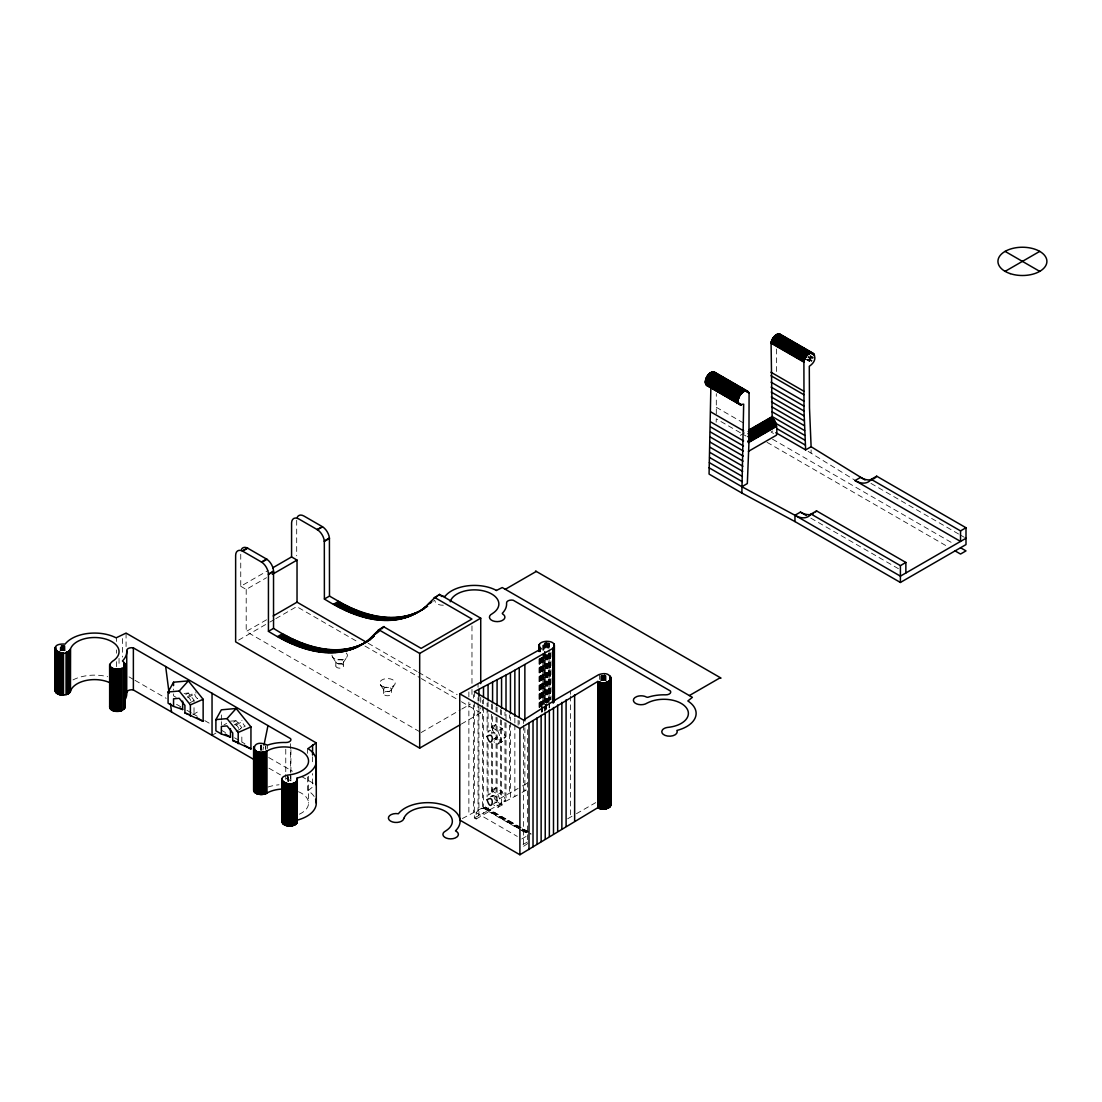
<?xml version="1.0" encoding="UTF-8"?>
<svg xmlns="http://www.w3.org/2000/svg" width="1102" height="1102" viewBox="0 0 1102 1102"><rect width="100%" height="100%" fill="white"/><g stroke="black" fill="none" stroke-linecap="round" stroke-linejoin="round"><path stroke-width="0.75" stroke-dasharray="5 3.75" d="M241.834 742.018L241.834 735.282M716.3 413.815L716.314 393.621M716.176 422.19L716.231 418.829L746.054 436.048M491.836 734.056L492.635 732.293L494.564 732.486L497.291 737.197L496.754 738.767L491.754 741.687M262.951 750.09L263.626 746.825M497.181 801.278L497.264 800.148M492.029 796.333C494.054 793.757 497.195 797.834 497.264 800.052M343.301 662.536L346.91 657.026M391.114 690.141L394.723 684.631M495.652 724.648L491.285 727.168L488.007 731.838L492.374 729.304L495.652 724.648L502.223 728.436L505.501 736.88L502.223 741.55L497.842 744.07L493.903 741.798M497.842 744.07L501.121 739.414L505.501 736.88M495.652 787.985L491.285 790.506L488.007 795.176L492.374 792.641L495.652 787.985L502.223 791.759L505.501 800.217L502.223 804.887L497.842 807.408L493.903 805.135M497.842 807.408L501.121 802.738L505.501 800.217M496.919 801.884L491.754 805.025M433.499 601.21L434.422 600.301M314.153 796.484A32.22 18.596 0 0 0 308.009 790.699L312.569 787.062L312.569 773.59M527.39 842.011L521.714 845.289L523.533 846.336L527.555 843.691L527.555 727.678M567.668 818.786L573.467 815.411M522.045 792.448L527.83 789.128M240.746 554.251L240.746 586.278L268.337 570.354M240.746 586.278L246.201 589.432L266.532 577.696M419.655 731.687L246.201 631.515L268.723 618.525M238.611 640.138L268.392 622.947M269.88 622.079L274.357 619.503M275.844 618.649L296.686 606.61L359.018 642.604M185.742 694.535L188.346 693.034L194.021 700.101L194.021 703.889M187.712 696.505L195.522 692.001M188.346 697.456L196.156 692.938M189.64 703.021L197.451 698.503M192.988 714.592L199.49 710.831M223.968 724.909L226.571 723.394M233.555 722.141L236.159 720.639L241.834 727.706L237.936 729.965M213.333 734.579L215.937 733.078M234.216 724.868L242.027 720.35M236.159 725.061L242.66 721.3M740.282 435.373L746.192 431.956M236.159 731.37L245.264 726.108A3.871 2.232 60 0 1 242.619 722.251M772.846 430.965L771.014 432.012L773.756 433.596M421.143 732.541L460.36 709.908M461.807 709.068L470.526 704.04M461.38 724.042L480.734 712.87L480.734 707.704M491.285 727.168L497.842 730.957L502.223 728.436M491.285 740.282L495.652 737.761L502.223 741.55M490.266 796.994L492.635 795.63M491.285 790.506L497.842 794.294L502.223 791.759M462.358 818.538L485.61 806.196M522.458 785.933L528.244 782.585M474.342 701.919L474.342 817.932L476.16 818.979L476.16 812.67C477.869 809.805 489.026 804.019 488.916 811.623L518.312 828.594M476.16 818.979L488.916 811.623M521.714 838.98L529.291 834.613M576.442 813.703L595.727 802.628M496.093 717.044L496.093 800.631L518.119 788.44M474.342 817.932L517.775 794.886M496.492 738.96L494.564 738.767M496.492 802.297L494.564 802.104M184.075 693.42L188.346 693.034M230.47 721.149L236.159 720.639M810.177 355.602L813.166 357.323M810.108 355.96L813.097 357.682M810.039 356.318L813.014 358.04M809.942 356.69L812.918 358.412M808.207 356.566L811.196 358.288M808.069 356.938L811.058 358.66M807.931 357.31L810.907 359.032M809.075 358.894L812.064 360.616M808.896 359.266L811.871 360.974M808.703 359.61L811.678 361.332M806.995 359.1L809.984 360.822M806.774 359.445L809.763 361.167M806.554 359.775L809.529 361.497M870.952 483.392L958.575 533.988M960.062 534.842L964.512 537.418M808.124 451.338L854.739 480.1M772.502 439.175L951.646 542.611M716.341 407.313L746.15 424.532M767.033 442.329L947.665 546.62M810.81 518.119L898.433 568.701M368.192 643.279L417.121 671.517M418.595 672.385L457.151 694.632M364.955 646.034L419.876 677.73M421.363 678.598L459.947 700.872M461.435 701.726L480.734 712.87M502.223 804.887L495.652 801.099L492.374 792.641M486.423 807.766L531.192 833.429M485.927 807.725L530.269 833.181M485.679 807.725L520.943 828.084M522.238 828.842L531.233 834.035M485.142 807.794L528.23 832.478M484.866 807.862L530.42 834.159M484.591 807.945L521.329 829.159M522.596 829.889L530.145 834.242M484.301 808.055L527.059 832.726M484.026 808.165L528.106 833.622M483.737 808.303L527.817 833.759M519.772 829.434L527.128 833.677M476.16 812.67L517.306 836.432M176.155 697.359L173.551 695.858L173.551 689.039M129.044 676.89L133.494 679.466M134.981 680.32L166.182 698.337M176.582 704.343L181.031 706.905M186.982 710.335L191.431 712.911M192.919 713.765L197.382 716.341M204.807 720.639L209.256 723.201M221.144 730.061L225.607 732.637M234.519 737.789L244.906 743.795M268.681 757.515L292.443 771.235M301.356 776.373L314.731 784.101M268.943 768.204L280.487 774.885M286.272 778.232L290.597 780.739A4.904 2.824 0 0 1 290.818 781.194M380.286 684.631L383.895 690.141M332.473 657.026L336.082 662.536M497.842 730.957L501.121 739.414M492.374 729.304L495.652 737.761M497.842 794.294L501.121 802.738M811.113 449.892L811.113 453.046M776.497 349.017L776.497 372.407M606.031 675.815L606.031 680.94M605.645 675.746L605.645 680.857M605.26 675.678L605.26 680.802M604.86 675.622L604.86 680.747M604.461 673.873L604.461 680.692M604.061 675.554L604.061 680.664M603.662 675.526L603.662 680.65M603.249 675.526L603.249 680.637M602.849 675.526L602.849 680.65M602.45 675.554L602.45 680.664M602.036 675.581L602.036 680.692M601.651 675.622L601.651 680.747M601.251 675.678L601.251 680.802M600.865 675.746L600.865 680.857M599.378 674.424L599.378 679.535M570.45 690.913L570.45 694.329M570.45 696.037L570.45 817.161M550.959 652.15L550.959 699.922M550.614 653.734L550.614 699.798M550.256 653.624L550.256 699.687M549.884 653.514L549.884 699.577M549.512 643.196L549.512 646.612M549.512 653.431L549.512 701.203M549.512 702.911L549.512 708.021M549.127 643.113L549.127 648.238M549.127 649.946L549.127 701.12M549.127 702.828L549.127 707.952M548.741 643.045L548.741 651.585M548.741 653.279L548.741 704.467M548.355 642.989L548.355 651.53M548.355 653.224L548.355 704.412M547.956 642.948L547.956 648.072M547.956 654.891L547.956 702.663M547.542 642.921L547.542 648.045M547.542 654.863L547.542 702.635M547.143 642.907L547.143 648.017M547.143 654.85L547.143 702.621M546.744 642.893L546.744 648.017M546.744 654.836L546.744 706.024M546.33 641.199L546.33 648.017M546.33 654.85L546.33 702.621M546.33 704.316L546.33 709.44M545.931 641.212L545.931 648.045M545.931 654.863L545.931 702.635M545.931 704.343L545.931 709.454M545.531 642.948L545.531 648.072M545.531 654.891L545.531 702.663M545.531 704.371L545.531 709.481M545.132 642.989L545.132 649.822M545.132 651.53L545.132 704.412M545.132 706.12L545.132 711.231M544.732 643.045L544.732 649.877M544.732 651.585L544.732 704.467M544.732 706.175L544.732 711.286M544.347 643.113L544.347 653.348M544.347 655.056L544.347 707.952M543.961 644.904L543.961 651.723M543.961 653.431L543.961 704.605M543.589 644.987L543.589 655.222M543.589 656.93L543.589 704.701M543.217 645.083L543.217 655.332M543.217 657.026L543.217 703.09M542.873 645.207L542.873 652.026M542.873 653.734L542.873 703.214M542.528 657.26L542.528 705.032M542.528 706.74L542.528 711.864M542.184 657.398L542.184 705.17M542.184 706.878L542.184 711.988M541.867 657.536L541.867 705.308M541.867 707.016L541.867 712.14M541.564 657.687L541.564 705.459M541.564 707.167L541.564 712.291M541.261 657.853L541.261 707.332M540.986 658.018L540.986 707.498M540.724 658.197L540.724 706.478M540.476 658.39L540.476 706.299M540.242 658.335L540.242 706.354M540.035 658.128L540.035 706.547M539.842 658.982L539.842 707.401M539.663 659.203L539.663 707.195M539.374 658.982L539.374 707.401M539.002 659.079L539.002 707.319M524.869 727.719L524.869 790.85M523.533 720.088L523.533 723.504M523.533 725.212L523.533 846.336M519.235 720.694L519.235 724.11M518.119 720.198L518.119 725.309M514.854 718.036L514.854 723.16M514.854 724.868L514.854 796.512M510.446 717.071L510.446 720.474M510.446 722.182L510.446 798.964M509.386 714.881L509.386 718.297M509.386 725.116L509.386 793.357M506.011 714.371L506.011 721.204M506.011 722.898L506.011 801.388M504.978 712.209L504.978 715.611M504.978 722.444L504.978 795.796M501.562 709.963L501.562 718.49M501.562 720.198L501.562 803.799M500.556 709.509L500.556 718.036M500.556 719.744L500.556 798.22M497.085 707.236L497.085 715.763M497.085 717.471L497.085 806.182M496.093 706.809L496.093 715.336M492.58 704.495L492.58 709.619M492.58 716.438L492.58 733.505M492.58 743.74L492.58 796.622M491.616 704.082L491.616 712.608M491.616 714.316L491.616 733.078M491.616 743.313L491.616 796.209M488.062 701.74L488.062 711.975M488.062 713.683L488.062 732.458M488.062 744.401L488.062 795.575M488.062 807.518L488.062 810.934M487.112 703.048L487.112 706.465M487.112 708.159L487.112 732.045M487.112 742.293L487.112 796.884M483.502 698.971L483.502 705.803M483.502 707.512L483.502 813.276M482.593 700.293L482.593 703.71M482.593 705.418L482.593 807.78M480.734 697.373L480.734 705.983M478.929 696.188L478.929 704.715M478.929 706.423L478.929 815.618M478.048 683.874L478.048 687.29M478.048 697.525L478.048 700.941M478.048 702.649L478.048 810.122M474.342 691.684L474.342 700.211M473.474 694.742L473.474 698.158M473.474 704.977L473.474 812.463M471.973 625.908L471.973 687.744M471.973 689.453L471.973 698.048M468.873 691.946L468.873 700.473M468.873 702.181L468.873 814.777M391.362 689.342A3.871 2.232 0 0 1 385.562 691.271A3.871 2.232 0 0 1 385.562 687.414A3.871 2.232 0 0 1 391.362 689.342L391.362 693.557A3.871 2.232 0 0 1 385.562 695.486A3.871 2.232 0 0 1 385.562 691.615A3.871 2.232 0 0 1 391.362 693.557M383.634 689.342L383.634 693.557M343.548 661.737L343.548 665.952A3.871 2.232 0 0 1 337.749 667.881A3.871 2.232 0 0 1 337.749 664.01A3.871 2.232 0 0 1 343.548 665.952M335.821 661.737L335.821 665.952M312.569 756.757L312.569 765.174M308.56 776.221L308.56 803.151M307.554 748.341L307.554 753.396M307.554 776.965L307.554 790.423M296.686 520.268L296.686 555.821M290.914 749.677L290.914 781.662M290.597 743.712L290.597 772.323M290.597 774.017L290.597 780.739M288.325 776.676L288.325 781.717M287.925 776.717L287.925 781.773M287.539 775.092L287.539 781.828M285.762 749.222L285.762 772.791M285.762 774.472L285.762 779.527M267.387 745.172L267.387 748.533M265.844 745.985L265.844 749.36M265.499 745.847L265.499 749.222M261.697 745.145L261.697 750.187M261.298 745.131L261.298 750.187M260.885 745.145L260.885 750.187M260.485 745.159L260.485 750.214M246.201 589.432L246.201 631.515M221.364 714.909L221.364 719.992M221.364 721.7L221.364 725.088M194.021 707.677L194.021 714.413M126.069 633.099L126.069 646.557M122.432 638.568L122.432 657.081M119.044 658.39L119.044 666.806M116.605 638.099L116.605 641.46M116.605 649.877L116.605 653.252M116.605 661.668L116.605 666.71M64.963 645.813L65.087 650.883M64.577 645.758L64.577 650.8M64.178 645.703L64.178 650.759M63.778 645.676L63.778 650.731M63.379 645.648L63.379 650.703M62.966 645.648L62.966 650.69M62.566 645.648L62.566 650.69M62.153 645.662L62.153 650.703M61.753 645.689L61.753 650.731M61.354 645.717L61.354 650.772M60.968 645.772L60.968 650.827M60.569 647.521L60.569 650.883M60.183 647.59L60.183 650.965M443.335 605.218A7.728 4.463 0 0 1 434.932 600.7M346.18 652.99A7.728 4.463 0 0 1 340.904 659.836A7.728 4.463 0 0 1 332.225 654.271M267.965 787.048A32.22 18.596 0 0 1 279.026 784.776M298.463 791.718A24.478 14.133 0 0 1 298.463 814.585M73.007 679.92A32.22 18.596 0 0 1 107.665 676.738M197.313 698.42A3.871 2.232 60 0 1 194.861 692.869M187.368 697.098A3.871 2.232 60 0 1 190.935 701.134M235.442 724.758A3.871 2.232 60 0 1 238.886 729.786M337.584 663.611A3.871 2.232 0 0 0 343.548 661.861A3.871 2.232 0 0 0 337.928 659.754A3.871 2.232 0 0 0 337.584 663.611M383.634 686.904A7.728 4.463 0 0 0 395.232 683.033A7.728 4.463 0 0 0 383.634 679.163A7.728 4.463 0 0 0 383.634 686.904"/><path stroke-width="1.5" d="M173.551 706.382L173.551 698.806L179.227 698.296L184.916 705.363L184.916 712.939L203.14 721.355L203.14 699.288L188.346 680.884L173.551 682.207L168.083 692.001L168.083 703.228L173.551 706.382L182.656 709.536L182.656 701.12M221.364 733.987L221.364 726.411L227.04 725.901L232.729 732.968L232.729 740.544L250.939 748.961L250.953 726.893L236.159 708.49L221.364 709.812L215.896 719.606L215.896 730.819L221.364 733.987L230.47 737.142L230.47 728.725M772.199 419.724L771.083 343.163C771.317 338.769 777.309 330.793 781.497 335.559M811.113 446.737L805.645 449.892L804.019 411.005L803.895 362.09C807.408 344.747 823.015 356.924 809.295 366.277L809.488 407.85L811.113 446.737L865.015 479.962M871.214 479.342L960.531 530.902L960.531 541.426L855.083 480.555A26.627 15.373 60 0 0 871.214 479.342L876.682 476.188L965.999 527.748L965.999 544.581L900.403 582.462L794.955 521.577L741.866 493.035L709.068 474.094L710.873 386.898M741.866 493.035L743.671 404.172L740.007 404.668L707.002 385.617C702.098 381.072 709.674 368.729 715.611 373.013M739.8 404.558C733.78 399.778 745.324 384.984 749.084 393.731L748.947 442.797L747.335 483.558L741.866 486.712L709.068 467.785M109.649 706.423C109.869 714.22 128.466 712.388 124.03 704.66M316.219 742.872L126.069 633.099L116.109 637.838A32.22 18.596 0 0 0 65.128 644.091C43.336 642.893 64.302 662.564 70.914 647.99A24.478 14.133 0 0 1 106.247 639.229A24.478 14.133 0 0 1 112.748 661.117C99.511 671.862 134.926 671.614 122.46 660.952A32.22 18.596 0 0 0 126.73 650.676A4.904 2.824 0 0 1 133.37 647.88L290.597 738.657A4.904 2.824 0 0 1 285.762 742.5A32.22 18.596 0 0 0 267.965 744.966L267.387 745.172C249.465 736.839 250.746 759.512 267.69 750.558A24.478 14.133 0 0 1 305.585 754.319A24.478 14.133 0 0 1 290.405 774.72C268.475 777.296 296.314 792.324 297.168 778.053A32.22 18.596 0 0 0 308.009 748.616L316.219 742.872L316.219 784.955M403.814 818.566L403.924 818.304A24.478 14.133 0 0 1 438.982 808.648A24.478 14.133 0 0 1 446.062 830.701L445.787 830.922A7.728 4.463 0 0 0 444.519 837.121A7.728 4.463 0 0 0 455.195 838.016L457.137 836.831A7.728 4.463 0 0 0 455.512 830.922L455.773 830.55A32.22 18.596 0 0 0 442.494 804.68A32.22 18.596 0 0 0 398.442 813.675L398.277 813.731A7.728 4.463 0 0 0 388.607 817.009A7.728 4.463 0 0 0 394.805 822.409A7.728 4.463 0 0 0 403.814 818.566L403.855 818.331M263.957 745.186L267.993 725.557M459.754 693.792L519.896 728.505L597.78 681.449C612.753 688.654 615.495 669.052 598.703 674.672L556.414 699.247L523.533 720.088L474.342 691.684L510.446 672.702L553.011 648.293C560.133 638.141 531.674 639.794 541.261 648.816L459.754 693.792L459.754 820.04L519.896 854.753L597.78 807.697C601.706 810.728 613.8 808.716 609.957 802.297M55.665 688.833C53.53 696.616 69.646 697.318 70.914 690.072A24.478 14.133 0 0 1 109.966 682.758M282.718 819.516C279.247 827.905 298.78 828.277 297.168 820.136A32.22 18.596 0 0 0 315.585 799.281M254.066 788.398C252.22 795.189 263.764 795.851 267.69 792.641A24.478 14.133 0 0 1 282.787 789.032M366.704 642.411L297.03 602.174L297.03 560.091L291.575 556.923L291.589 522.83A10.304 5.951 60 0 1 298.876 519.001L317.417 529.718A10.304 5.951 60 0 1 324.319 540.972L324.387 599.033C344.375 611.431 367.283 621.872 391.362 620.274C399.998 619.682 408.553 617.382 416.143 613.208C425.647 609.062 430.882 599.364 439.546 594.405L480.734 618.181L480.734 683.598M438.761 595.397L439.546 594.405M384.006 626.515C375.19 631.239 369.845 641.309 360.202 645.51C352.599 649.684 344.058 651.985 335.421 652.577C311.343 654.175 288.435 643.733 268.433 631.336L268.433 574.059A10.304 5.951 60 0 0 261.808 562.227L242.275 550.959A10.304 5.951 60 0 0 235.635 555.504L235.635 641.86L419.683 748.12L459.878 724.909M381.995 628.719L383.648 626.735L421.143 648.375L471.959 619.035L434.436 597.353M168.083 692.001L179.227 691.009L188.346 680.884M215.896 719.606L227.04 718.614L236.159 708.49M368.564 640.634L370.671 639.215L365.575 642.163M367.489 641.295C337.501 659.189 300.46 645.772 273.544 628.388L268.433 631.336M422.341 609.654L424.518 608.332L413.897 614.379M242.275 550.959L247.371 548.011L266.904 559.279A10.304 5.951 60 0 1 273.53 571.111L273.544 628.388M242.605 551.124L247.702 548.176M317.087 529.525L322.528 526.77A10.304 5.951 60 0 1 329.415 538.038L329.484 596.086L324.387 599.033M261.477 562.02L266.574 559.072M317.417 529.718L322.528 526.77M261.808 562.227L266.904 559.279M272.704 567.833L291.575 556.923M324.319 540.972L329.415 538.038M324.346 541.371L329.457 538.423M268.433 574.059L273.53 571.111M268.433 574.445L273.544 571.497M272.346 574.349L297.03 560.091M273.186 615.949L297.03 602.174M277.552 636.598L282.649 633.65M333.493 604.295L338.589 601.348C362.916 615.619 394.915 624.49 421.24 610.274M279.095 637.479L284.206 634.532M335.049 605.177L340.146 602.229M280.652 638.333L285.749 635.399M336.592 606.045L341.689 603.097M282.195 639.174L287.305 636.226M338.149 606.871L343.245 603.937M283.751 639.986L288.848 637.039M339.691 607.684L344.788 604.75M285.294 640.772L290.405 637.824M341.234 608.483L346.345 605.535M286.837 641.543L291.947 638.595M342.791 609.241L347.888 606.293M288.393 642.273L293.49 639.339M344.334 609.985L349.43 607.037M289.936 642.989L295.033 640.055M345.876 610.701L350.973 607.753M291.465 643.692L296.576 640.744M347.419 611.39L352.516 608.442M293.008 644.353L298.119 641.405M348.948 612.051L354.059 609.103M294.551 644.987L299.648 642.053M350.491 612.698L355.588 609.75M296.08 645.607L301.177 642.659M352.02 613.318L357.117 610.37M297.609 646.199L302.706 643.251M353.549 613.897L358.66 610.963M299.138 646.764L304.235 643.816M355.078 614.475L360.175 611.527M300.653 647.315L305.764 644.367M356.593 615.012L361.704 612.065M302.182 647.824L307.279 644.877M358.122 615.522L363.219 612.574M303.684 648.32L308.794 645.373M359.638 616.018L364.734 613.07M305.199 648.775L310.309 645.841M361.139 616.486L366.25 613.538M306.7 649.216L311.811 646.268M362.654 616.927L367.751 613.979M308.202 649.629L313.312 646.695M364.142 617.34L369.253 614.393M309.703 650.028L314.8 647.081M365.644 617.726L370.74 614.778M311.191 650.387L316.288 647.439M367.131 618.084L372.242 615.136M312.679 650.717L317.775 647.783M368.619 618.429L373.716 615.481M314.153 651.034L319.249 648.086M370.093 618.732L375.19 615.784M315.627 651.323L320.723 648.375M371.567 619.021L376.664 616.073M317.087 651.571L322.183 648.637M373.027 619.283L378.138 616.335M318.547 651.805L323.644 648.871M374.487 619.517L379.584 616.569M319.993 652.012L325.104 649.078M375.934 619.723L381.044 616.776M321.44 652.205L326.536 649.257M377.38 619.903L382.49 616.955M322.872 652.356L327.983 649.409M378.826 620.054L383.923 617.106M324.305 652.48L329.402 649.533M380.245 620.178L385.356 617.244M325.724 652.591L330.834 649.643M381.664 620.288L386.774 617.34M327.142 652.659L332.239 649.712M383.083 620.357L388.18 617.423M328.548 652.715L333.644 649.767M384.488 620.412L389.585 617.464M329.939 652.742L335.036 649.794M385.879 620.44L390.976 617.492M331.316 652.728L336.427 649.794M387.27 620.44L392.367 617.492M332.694 652.701L337.804 649.767M388.648 620.412L393.745 617.464M334.071 652.646L339.168 649.712M390.012 620.357L395.108 617.409M335.421 652.577L340.532 649.629M391.362 620.274L396.472 617.327M336.771 652.467L341.868 649.519M392.711 620.164L397.822 617.216M338.107 652.329L343.218 649.381M394.048 620.027L399.158 617.092M339.444 652.177L344.54 649.23M395.384 619.875L400.481 616.927M340.752 651.985L345.863 649.037M377.724 630.647L382.821 627.699M396.692 619.682L401.803 616.748M433.665 598.345L437.494 596.141M342.061 651.778L347.158 648.83M398.001 619.476L403.112 616.528M343.356 651.544L348.452 648.596M376.03 632.672L378.578 631.198M399.296 619.241L404.393 616.293M344.637 651.268L349.733 648.334M375.162 633.65L378.992 631.446M400.577 618.98L405.688 616.032M345.904 650.979L351.015 648.045M374.281 634.6L376.829 633.14M401.858 618.69L406.955 615.742M347.171 650.676L352.268 647.728M403.112 618.374L408.208 615.426M429.312 603.249L431.874 601.775M348.425 650.332L353.522 647.384M404.365 618.029L409.462 615.081M428.402 604.158L430.951 602.684M1005.107 271.368L1039.723 251.38M349.651 649.96L354.761 647.012M371.526 637.342L374.074 635.868M405.591 617.657L410.702 614.723M350.877 649.574L355.987 646.626M370.561 638.196L374.391 635.992M406.817 617.272L411.928 614.324M352.089 649.147L357.186 646.199M369.597 639.036L373.426 636.832M408.029 616.858L413.14 613.91M353.287 648.706L358.384 645.758M368.619 639.863L372.448 637.645M409.228 616.404L414.338 613.47M424.559 607.56L427.108 606.086M354.472 648.238L359.583 645.29M367.613 640.648L371.443 638.444M410.412 615.935L415.523 613.001M423.554 608.359L427.383 606.141M355.643 647.742L361.911 644.284M411.583 615.439L417.851 611.982M421.515 609.861L427.645 606.169M357.957 646.681L369.625 639.931M748.85 430.083L771.014 417.286C776.979 420.868 777.378 429.077 776.483 435.166L748.41 451.379M749.14 430.248L771.304 417.451M749.429 430.441L771.593 417.644M748.23 431.502L771.868 417.851M748.52 431.722L772.158 418.071M748.795 431.956L772.433 418.319M749.071 432.218L772.709 418.567M749.332 432.48L772.97 418.829M748.12 433.609L773.246 419.118M748.382 433.899L773.494 419.407M748.63 434.202L773.756 419.71M748.878 434.519L773.99 420.014M749.112 434.849L774.224 420.344M749.346 435.18L774.458 420.675M748.079 436.364L774.678 421.019M748.286 436.723L774.885 421.363M748.478 437.067L775.078 421.722M748.671 437.425L775.271 422.08M748.85 437.797L775.436 422.438M749.002 438.155L775.601 422.81M749.153 438.527L775.753 423.168M749.291 438.899L775.891 423.54M749.415 439.271L776.015 423.912M749.525 439.629L776.125 424.284M748.148 440.855L776.221 424.642M748.23 441.213L776.304 425.014M748.286 441.571L776.359 425.372M748.341 441.93L776.414 425.73M748.382 442.288L776.455 426.075M748.41 442.618L776.483 426.419M505.308 589.308L536.275 571.428M378.537 629.6L419.683 653.431L480.734 618.181M741.866 486.712L794.955 515.268L800.424 512.113A26.627 15.373 60 0 0 811.058 514.455M855.083 480.555L860.552 477.386A26.627 15.373 60 0 0 872.481 479.356M794.955 521.577L794.955 515.268A26.627 15.373 60 0 0 811.086 514.055L816.554 510.901L905.858 562.461L905.858 572.985M811.086 514.055L900.403 565.629L905.858 562.461M960.531 530.902L965.999 527.748M689.342 695.569L720.322 677.675M965.999 538.272L900.403 576.139L794.955 515.268M496.313 590.507L502.25 587.545L692.4 697.332L687.841 700.968A32.22 18.596 0 0 1 677 730.406L676.89 730.433A7.728 4.463 0 0 1 670.236 736.177A7.728 4.463 0 0 1 661.792 731.342L662.536 729.772A7.728 4.463 0 0 1 668.556 727.306L670.236 727.072A24.478 14.133 0 0 0 685.416 706.671A24.478 14.133 0 0 0 647.521 702.911L647.122 703.076A7.728 4.463 0 0 1 636.405 703.806A7.728 4.463 0 0 1 634.862 697.635L636.901 696.519A7.728 4.463 0 0 1 646.585 697.111L647.797 697.304A32.22 18.596 0 0 1 665.58 694.839A4.904 2.824 0 0 0 670.429 691.009L513.188 600.232A4.904 2.824 0 0 0 506.562 603.028A32.22 18.596 0 0 1 502.292 613.304L502.636 613.993A7.728 4.463 0 0 1 503.655 619.586L501.713 620.77A7.728 4.463 0 0 1 491.024 619.875A7.728 4.463 0 0 1 492.305 613.69L492.58 613.456A24.478 14.133 0 0 0 486.065 591.581A24.478 14.133 0 0 0 450.732 600.342L450.332 601.32A7.728 4.463 0 0 1 450.195 601.775M190.384 716.093L190.384 704.881L203.14 699.288M238.197 743.698L238.197 732.472L250.953 726.893M709.178 385.907L707.002 385.617M184.916 712.939L187.946 713.986M232.729 740.544L238.803 742.652M496.423 590.452L495.941 590.176A32.22 18.596 0 0 0 444.96 596.444L444.795 596.485A7.728 4.463 0 0 0 441.186 596.389M1005.107 251.38L1039.723 271.368M779.941 334.113L813.552 353.522M779.238 333.961L814.034 354.059M778.728 333.961L814.295 354.5M778.453 333.989L811.43 353.026M778.191 334.03L811.527 353.274M777.916 334.099L814.585 355.271M777.64 334.181L810.438 353.122M777.351 334.278L810.149 353.219M777.075 334.402L809.874 353.343M776.786 334.54L809.584 353.48M776.497 334.705L809.295 353.632M776.207 334.87L809.006 353.811M775.918 335.063L808.73 354.004M775.643 335.27L808.441 354.21M775.353 335.49L808.165 354.431M775.078 335.738L807.876 354.665M774.802 335.986L807.601 354.927M774.541 336.248L807.339 355.188M774.265 336.537L807.063 355.464M774.017 336.826L806.816 355.767M773.756 337.129L806.554 356.07M773.521 337.446L806.32 356.373M773.273 337.763L806.072 356.704M773.053 338.094L805.851 357.034M772.833 338.438L805.631 357.379M772.626 338.782L805.424 357.723M772.433 339.14L805.231 358.081M772.24 339.499L805.039 358.439M772.061 339.871L804.873 358.797M771.91 340.229L804.708 359.169M771.758 340.601L804.556 359.541M771.62 340.973L804.419 359.899M771.496 341.344L804.295 360.271M771.386 341.703L804.184 360.643M771.29 342.075L804.088 361.015M771.207 342.446L804.005 361.373M771.138 342.805L803.937 361.732M771.083 343.163L803.895 362.09M771.014 372.256L803.813 391.196M771.028 375.741L803.826 394.681M771.069 382.187L803.868 401.128M771.124 387.133L803.937 406.073M771.221 392.064L804.019 411.005M771.331 396.982L804.129 415.922M771.469 401.886L804.267 420.826M714.316 372.008L747.927 391.417M713.614 371.856L748.41 391.954M713.104 371.856L748.671 392.395M712.829 371.87L748.781 392.629M712.567 371.925L745.365 390.852M745.902 391.169L748.878 392.891M712.291 371.98L745.09 390.921M712.016 372.063L744.814 391.003M711.727 372.173L744.525 391.114M771.634 406.776L804.432 425.716M711.437 372.297L744.249 391.224M711.162 372.435L743.96 391.375M710.873 372.586L743.671 391.527M710.583 372.765L743.382 391.706M710.294 372.958L743.092 391.885M710.019 373.165L742.817 392.092M709.729 373.385L742.528 392.326M709.454 373.619L742.252 392.56M709.178 373.881L741.977 392.808M708.903 374.143L741.715 393.083M708.641 374.418L741.439 393.359M708.379 374.708L741.191 393.648M708.131 375.011L740.93 393.951M771.827 411.638L804.625 430.579M707.883 375.327L740.696 394.268M707.649 375.658L740.448 394.585M707.429 375.989L740.227 394.929M707.208 376.333L740.007 395.26M707.002 376.677L739.8 395.618M706.795 377.036L739.607 395.962M706.616 377.394L739.414 396.321M706.437 377.752L739.235 396.692M706.272 378.124L739.084 397.051M772.047 416.501L804.846 435.428M706.134 378.482L738.932 397.423M705.996 378.854L738.795 397.794M705.872 379.226L738.671 398.166M705.762 379.598L738.56 398.538M705.666 379.97L738.464 398.896M705.583 380.328L738.381 399.268M705.514 380.686L738.312 399.627M705.459 381.044L738.257 399.985M705.432 381.388L738.23 400.329M705.404 381.733L738.202 400.673M705.39 382.077L738.202 401.004M705.404 382.394L738.202 401.335M705.432 382.711L738.23 401.651M775.271 423.058L805.08 440.277M705.459 383.028L738.257 401.954M705.514 383.317L738.312 402.258M705.583 383.606L738.381 402.533M705.666 383.868L738.464 402.809M705.762 384.13L741.439 404.916M705.996 384.598L741.191 404.916M706.272 385.011L740.696 404.875M777.02 428.733L805.355 445.098M775.822 432.687L805.645 449.892M960.531 547.735L965.999 550.89L960.531 554.044L955.062 550.89M710.873 411.969L743.671 430.896M710.776 421.983L743.574 440.924M710.68 427.025L743.478 445.966M710.57 432.067L743.368 451.007M710.432 437.136L743.23 456.063M710.267 442.205L743.065 461.146M710.074 447.302L742.872 466.229M709.853 452.399L742.665 471.339M709.619 457.509L742.417 476.45M800.424 512.113L806.361 515.543M709.357 462.647L742.156 481.574M535.558 571.001L721.052 678.102M322.197 526.577L303.973 516.053A10.304 5.951 60 0 0 297.264 517.293M329.484 596.086L338.589 601.348M180.053 708.035L182.656 709.536M196.624 717.595L203.14 721.355M225.263 734.139L230.47 737.142M244.437 745.2L250.939 748.961M123.989 701.299A32.22 18.596 0 0 0 126.73 692.759A4.904 2.824 0 0 1 133.37 689.962L254.424 759.801M227.04 718.614L238.197 732.472M179.227 691.009L190.384 704.881M297.058 778.081L297.058 822.767M715.749 373.22L716.162 374.225M165.658 666.476L169.129 693.42M170.438 703.517L171.526 711.947M900.403 565.629L900.403 582.462M610.907 677.592L610.907 805.231M610.618 676.903L610.618 805.92M610.48 676.683L610.48 806.141M610.15 676.256L610.15 806.568M609.957 676.049L609.957 806.774M609.75 680.719L609.75 806.967M609.516 680.912L609.516 807.16M609.268 681.105L609.268 807.353M609.007 681.284L609.007 807.532M608.731 681.449L608.731 807.697M608.442 681.615L608.442 807.862M608.125 681.766L608.125 808.014M607.808 681.904L607.808 808.152M607.477 682.042L607.477 808.289M607.119 682.166L607.119 808.413M606.775 682.276L606.775 808.524M606.403 682.372L606.403 808.62M606.031 682.469L606.031 808.716M605.645 682.537L605.645 808.785M605.26 682.606L605.26 808.854M604.86 682.661L604.86 808.909M604.461 682.703L604.461 808.951M604.061 682.73L604.061 808.978M603.662 682.758L603.662 809.006M603.249 682.758L603.249 809.006M602.849 682.758L602.849 809.006M602.45 682.73L602.45 808.978M602.036 682.703L602.036 808.951M601.651 682.661L601.651 808.909M601.251 682.606L601.251 808.854M600.865 682.537L600.865 808.785M600.48 682.469L600.48 808.716M600.108 682.372L600.108 808.62M599.736 682.276L599.736 808.524M599.378 682.166L599.378 808.413M599.033 682.042L599.033 808.289M598.703 681.904L598.703 808.152M598.386 681.766L598.386 808.014M598.069 681.615L598.069 807.862M597.78 681.449L597.78 807.697M574.638 694.811L574.638 821.059M566.097 699.853L566.097 826.101M561.868 702.401L561.868 828.649M557.667 704.963L557.667 831.211M554.389 644.959L554.389 700.955M554.223 644.505L554.223 701.409M553.975 644.064L553.975 701.864M553.81 643.843L553.81 702.07M553.645 647.687L553.452 702.497M553.493 707.525L553.493 833.773M553.232 648.1L553.232 702.69M553.011 648.293L553.011 702.883M549.347 710.115L549.347 836.363M545.228 712.718L545.228 838.966M541.137 715.322L541.137 841.57M540.242 648.1L540.242 651.502M540.035 647.893L540.035 651.31M539.842 647.687L539.842 651.103M539.512 647.26L539.663 650.896M539.374 644.284L539.264 651.323M539.167 644.725L539.167 651.558M537.06 717.953L537.06 844.201M533.024 720.598L533.024 846.846M529.001 723.243L529.001 849.49M524.869 664.602L524.869 720.901M519.896 728.505L519.896 854.753M519.235 667.812L519.235 717.292M514.854 670.264L514.854 716.328M510.446 672.702L510.446 713.655M506.011 675.127L506.011 710.955M501.562 677.537L501.562 708.255M497.085 679.934L497.085 705.528M492.58 682.317L492.58 702.787M488.062 684.686L488.062 700.032M483.502 687.028L483.502 697.263M478.929 689.37L478.929 696.188M419.683 653.431L419.683 748.12M316.288 761.069L316.288 803.151M312.569 744.98L312.569 755.077M297.278 778.604L297.251 822.312M296.934 780.905L296.782 823.208M296.617 781.346L296.617 823.428M296.424 781.552L296.424 823.635M296.218 781.745L296.218 823.828M295.997 781.952L295.997 824.034M295.763 782.131L295.763 824.213M295.501 782.31L295.501 824.392M295.226 782.489L295.226 824.572M294.937 782.654L294.937 824.737M294.633 782.806L294.633 824.888M294.317 782.943L294.317 825.04M293.986 783.081L293.986 825.164M293.655 783.205L293.655 825.288M293.297 783.329L293.297 825.412M292.939 783.426L292.939 825.508M292.567 783.522L292.567 825.605M292.182 783.605L292.182 825.687M291.796 783.674L291.796 825.756M291.41 783.729L291.41 825.811M291.011 783.784L291.011 825.866M290.611 783.811L290.611 825.894M290.212 783.839L290.212 825.921M289.798 783.853L289.798 825.935M289.399 783.853L289.399 825.935M288.986 783.839L288.986 825.921M288.586 783.811L288.586 825.894M288.187 783.77L288.187 825.853M287.801 783.715L287.801 825.797M287.402 783.66L287.402 825.742M287.016 783.577L287.016 825.66M286.644 783.494L286.644 825.577M286.272 783.398L286.272 825.481M285.914 783.288L285.914 825.37M285.57 783.178L285.57 825.26M285.225 783.04L285.225 825.122M284.908 782.902L284.908 824.985M284.591 782.751L284.591 824.833M284.288 782.599L284.288 824.682M284.013 782.434L284.013 824.516M283.737 782.255L283.737 824.337M283.49 782.076L283.49 824.158M283.255 781.883L283.255 823.965M283.035 781.69L283.035 823.773M282.842 781.483L282.842 823.566M282.663 781.277L282.663 823.359M282.36 780.836L282.498 823.139M282.126 780.395L282.236 822.698M281.96 778.99L282.043 822.244M266.767 751.068L266.767 793.151M266.464 751.233L266.464 793.316M266.161 751.385L266.161 793.468M265.844 751.523L265.844 793.605M265.499 751.66L265.499 793.743M265.155 751.784L265.155 793.867M264.797 751.895L264.797 793.977M264.439 751.991L264.439 794.074M264.067 752.087L264.067 794.17M263.681 752.156L263.681 794.239M263.295 752.225L263.295 794.308M262.896 752.28L262.896 794.363M262.496 752.322L262.496 794.404M262.097 752.349L262.097 794.446M261.697 752.377L261.697 794.459M261.298 752.377L261.298 794.459M260.885 752.377L260.885 794.459M260.485 752.349L260.485 794.446M260.086 752.322L260.086 794.404M259.686 752.28L259.686 794.363M259.287 752.225L259.287 794.308M258.901 752.156L258.901 794.239M258.515 752.087L258.515 794.17M258.144 751.991L258.144 794.074M257.785 751.895L257.785 793.977M257.427 751.784L257.427 793.867M257.083 751.66L257.083 793.743M256.752 751.523L256.752 793.605M256.422 751.385L256.422 793.468M256.119 751.233L256.119 793.316M255.829 751.068L255.829 793.151M255.54 750.903L255.54 792.985M255.278 750.724L255.278 792.806M255.03 750.545L255.03 792.627M254.81 750.352L254.81 792.434M254.59 750.145L254.59 792.228M254.397 749.939L254.397 792.021M254.066 749.512L254.231 791.815M253.942 746.536L253.942 791.374M253.818 746.757L253.818 791.153M253.598 747.445L253.598 790.465M212.039 693.241L212.039 735.323M173.551 682.207L173.551 685.623M133.37 647.88L133.37 689.962M126.73 650.676L126.73 692.759M125.063 664.575L125.063 707.126M124.898 663.872L124.898 707.815M124.691 663.432L124.691 708.269M124.402 662.991L124.402 708.71M124.223 662.784L124.223 708.917M124.03 662.577L124.03 709.123M123.823 667.233L123.823 709.316M121.881 668.418L121.881 710.501M121.551 668.556L121.551 710.638M121.206 668.666L121.206 710.749M120.848 668.79L120.848 710.873M120.49 668.886L120.49 710.969M120.104 668.969L120.104 711.052M119.732 669.052L119.732 711.134M119.347 669.121L119.347 711.203M118.947 669.176L118.947 711.258M118.548 669.217L118.548 711.3M118.148 669.245L118.148 711.327M117.749 669.258L117.749 711.341M117.335 669.272L117.335 711.355M116.936 669.258L116.936 711.341M116.536 669.245L116.536 711.327M116.123 669.217L116.123 711.3M115.724 669.176L115.724 711.258M115.338 669.121L115.338 711.203M114.952 669.052L114.952 711.134M114.567 668.969L114.567 711.052M114.195 668.886L114.195 710.969M113.823 668.79L113.823 710.873M113.478 668.666L113.478 710.749M113.12 668.556L113.12 710.638M112.79 668.418L112.79 710.501M112.473 668.28L112.473 710.363M112.17 668.129L112.17 710.211M111.867 667.964L111.867 710.046M111.591 667.798L111.591 709.881M111.33 667.619L111.33 709.702M111.082 667.426L111.082 709.509M110.847 667.233L110.847 709.316M110.641 667.041L110.641 709.123M110.448 666.834L110.448 708.917M110.117 666.407L110.269 708.71M109.98 666.187L109.98 708.269M109.704 665.498L109.869 708.049M109.649 664.341L109.649 707.36M70.445 649.202L70.445 691.285M70.363 649.422L70.266 691.739M70.142 649.877L70.005 692.18M69.839 650.304L69.839 692.387M69.66 650.524L69.66 692.607M69.467 650.717L69.467 692.8M69.247 650.924L69.247 693.006M69.013 651.117L69.013 693.199M68.751 651.296L68.751 693.378M68.489 651.475L68.489 693.557M68.2 651.64L68.2 693.723M67.911 651.792L67.911 693.874M67.594 651.943L67.594 694.026M67.263 652.081L67.263 694.164M66.933 652.205L66.933 694.288M66.588 652.329L66.588 694.412M66.216 652.439L66.216 694.522M63.503 652.866L63.503 694.949M63.103 652.88L63.103 694.963M62.704 652.894L62.704 694.976M62.291 652.88L62.291 694.963M61.891 652.852L61.891 694.935M61.492 652.825L61.492 694.907M61.092 652.77L61.092 694.852M60.706 652.715L60.706 694.797M60.321 652.646L60.321 694.728M59.935 652.563L59.935 694.646M59.563 652.467L59.563 694.549M59.205 652.37L59.205 694.453M58.847 652.246L58.847 694.329M58.502 652.122L58.502 694.205M58.172 651.985L58.172 694.067M57.855 651.847L57.855 693.929M57.552 651.695L57.552 693.778M57.263 651.53L57.263 693.613M57.001 651.351L57.001 693.433M56.739 651.172L56.739 693.254M56.491 650.979L56.491 693.062M56.271 650.786L56.271 692.869M56.064 650.593L56.064 692.676M55.72 650.166L55.885 692.469M55.527 646.97L55.568 692.028M55.403 647.191L55.431 691.808M55.21 647.645L55.238 691.353M813.552 513.532A26.627 15.373 60 0 1 812.339 514.083M816.554 510.901A26.627 15.373 60 0 1 815.659 511.934M876.682 476.188A26.627 15.373 60 0 1 873.679 478.819M241.462 549.333A10.304 5.951 60 0 1 247.371 548.011M487.112 736.425C491.533 751.743 496.079 730.227 487.112 736.425M487.112 799.763C491.533 815.081 496.079 793.564 487.112 799.763M1010.176 273.613A24.478 14.133 0 0 0 1046.9 261.381A24.478 14.133 0 0 0 1010.176 249.135A24.478 14.133 0 0 0 1010.176 273.613"/></g></svg>
